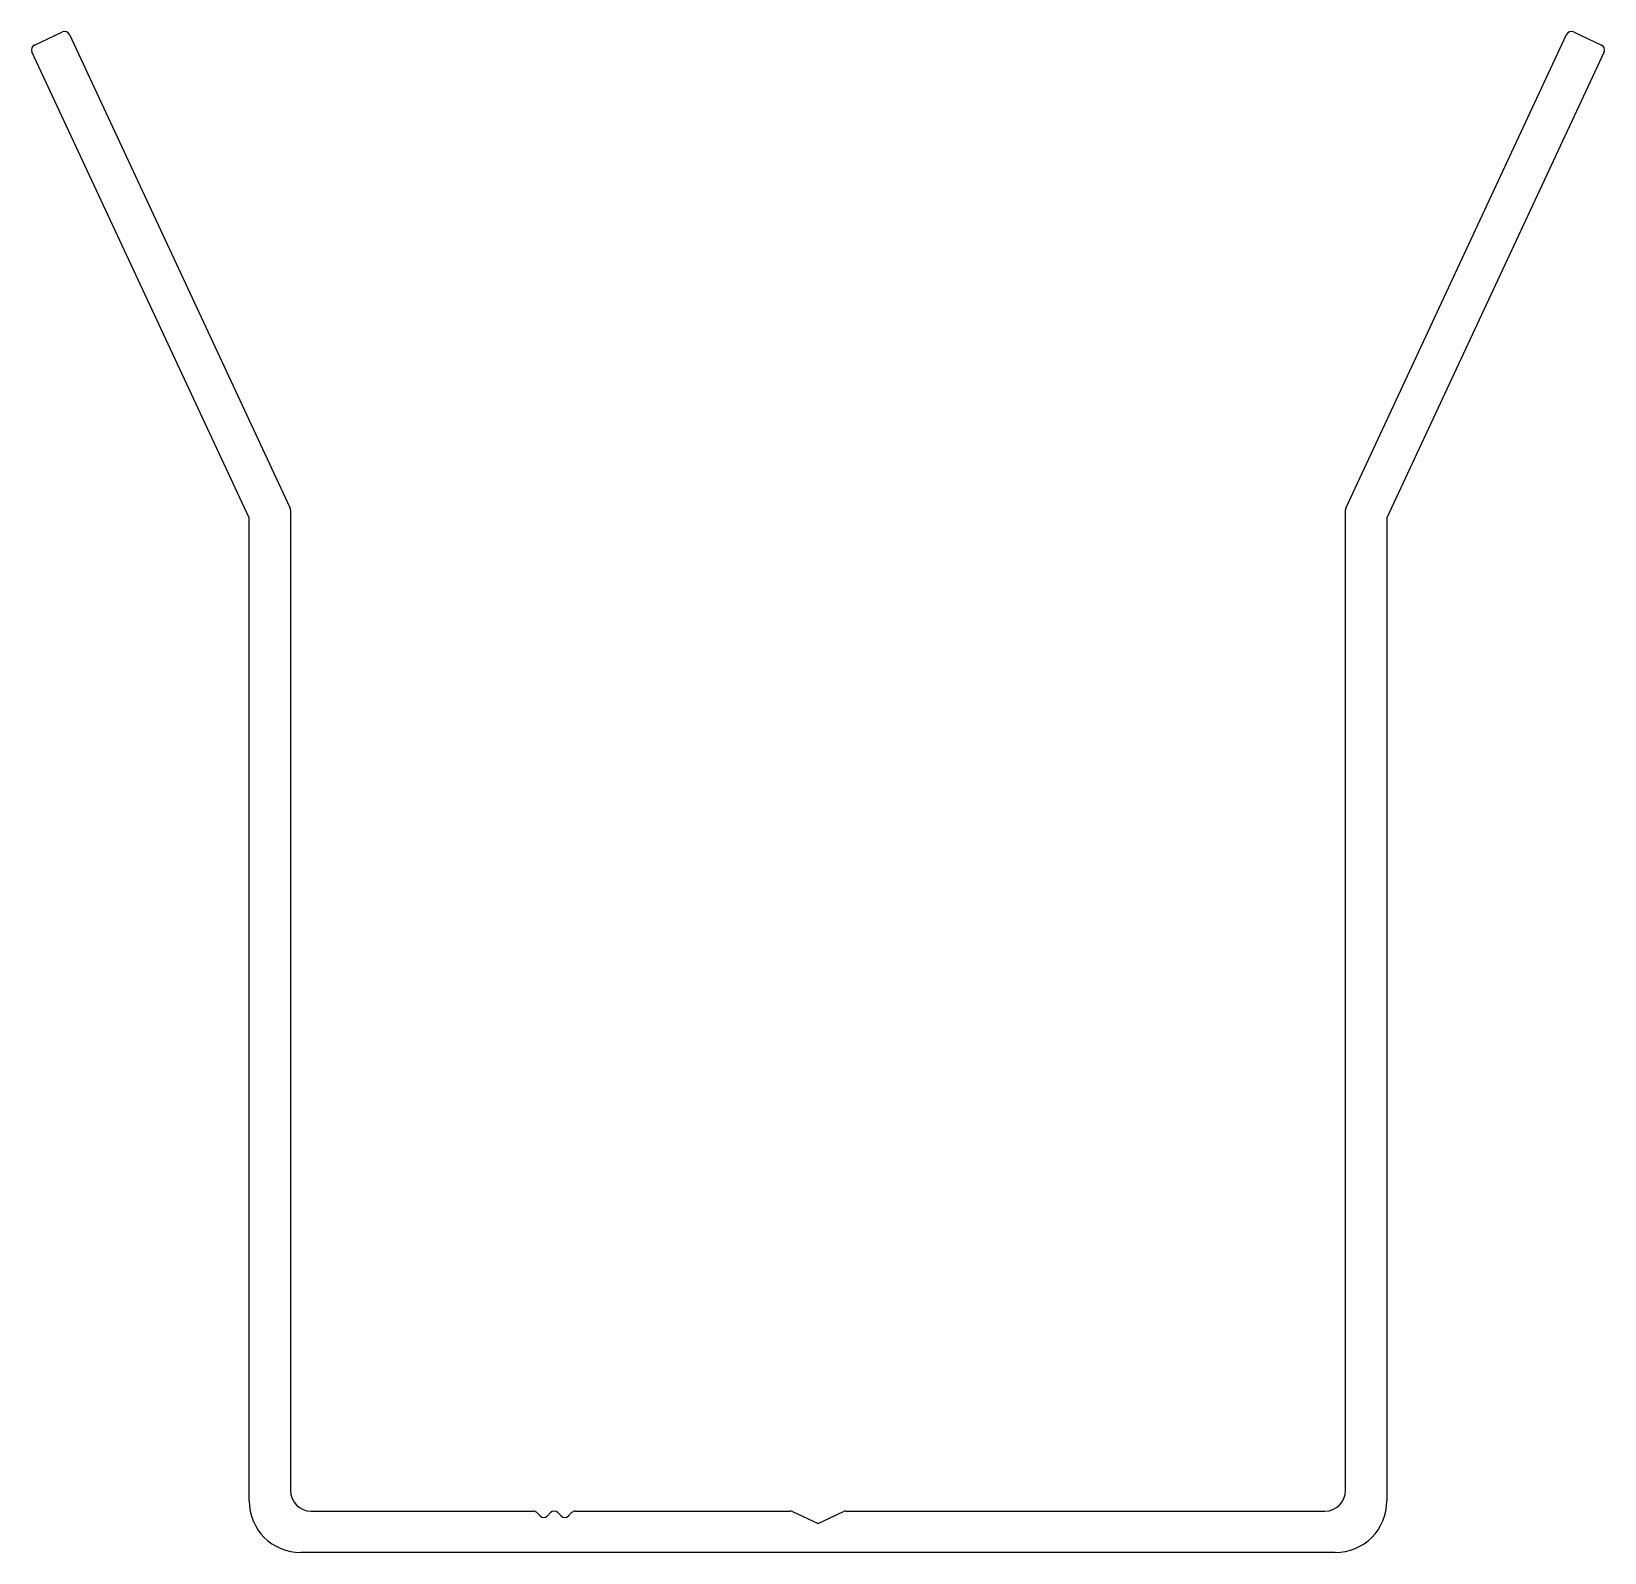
# Model space of a CAD drawing. Extents: x 4.4 to 80.5, y 4.2 to 77.7.
import ezdxf

# ---------------------------------------------------------------- set-up
doc = ezdxf.new("R2010")
doc.units = 0
doc.layers.get('0').update_dxf_attribs({"linetype": 'CONTINUOUS'})

msp = doc.modelspace()

# ---------------------------------------------------------------- linework, layer by layer
for p, q in [((4.568, 77.062), (5.928, 77.696)), ((6.26, 77.575), (16.921, 54.714)), ((67.967, 54.714), (78.628, 77.575)), ((78.96, 77.696), (80.32, 77.062)), ((14.944, 54.22), (4.447, 76.73)), ((80.441, 76.73), (69.944, 54.22)), ((14.944, 6.72), (14.944, 54.22)), ((16.944, 54.608), (16.944, 7.22)), ((67.944, 7.22), (67.944, 54.608)), ((69.944, 54.22), (69.944, 6.72)), ((17.944, 6.22), (28.676, 6.22)), ((28.852, 6.147), (29.008, 5.991)), ((29.362, 5.991), (29.517, 6.147)), ((29.871, 6.147), (30.026, 5.991)), ((30.38, 5.991), (30.535, 6.147)), ((30.712, 6.22), (41.102, 6.22)), ((41.207, 6.197), (42.444, 5.62)), ((42.444, 5.62), (43.68, 6.197)), ((43.786, 6.22), (66.944, 6.22)), ((67.444, 4.22), (17.444, 4.22))]:
    msp.add_line(p, q)
for centre, radius, start, end in [((6.033, 77.47), 0.25, 25, 115), ((78.855, 77.47), 0.25, 65, 155), ((4.674, 76.836), 0.25, 115, 205), ((80.214, 76.836), 0.25, 335, 65), ((16.694, 54.608), 0.25, 360, 25), ((68.194, 54.608), 0.25, 155, 180), ((17.944, 7.22), 1, 180, 270), ((66.944, 7.22), 1, 270, 360), ((17.444, 6.72), 2.5, 180, 270), ((28.676, 5.97), 0.25, 45, 90), ((29.694, 5.97), 0.25, 45, 135), ((30.712, 5.97), 0.25, 90, 135), ((41.102, 5.97), 0.25, 65, 90), ((43.786, 5.97), 0.25, 90, 115), ((67.444, 6.72), 2.5, 270, 0), ((29.185, 6.168), 0.25, 225, 315), ((30.203, 6.168), 0.25, 225, 315)]:
    msp.add_arc(centre, radius, start, end)

doc.saveas('drawing.dxf')
